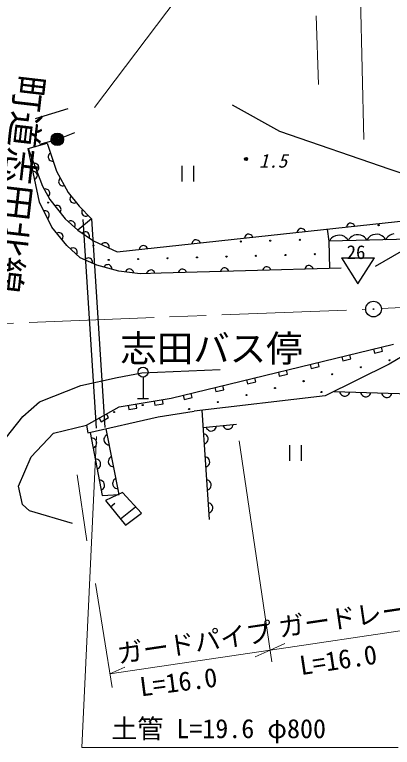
# Model space of a CAD drawing. Units: millimetres, scale not verified. Extents: x 40000 to 680000, y 20000 to 380000.
# Drawn here: x 134990 to 171251, y 249085 to 319322 of the extents above; entities that cross this region are included whole.
import ezdxf
from ezdxf.enums import TextEntityAlignment as Align

# ---------------------------------------------------------------- set-up
doc = ezdxf.new("R2010")
doc.units = ezdxf.units.MM
doc.header["$LTSCALE"] = 1000
doc.linetypes.add('CHAIN', pattern=[18.5, 12, -1.5, 3.5, -1.5])
for name, color, linetype, lineweight in [('M-BGD', 7, 'Continuous', 25), ('M-BMK', 2, 'CHAIN', 13), ('M-BMK-SRVR', 3, 'Continuous', 25), ('M-STR-HTXT', 7, 'Continuous', 13)]:
    doc.layers.add(name, color=color, linetype=linetype, lineweight=lineweight)
doc.styles.add('ＭＳ ゴシック', font='')
doc.styles.get('ＭＳ ゴシック').set_extended_font_data('MS Gothic')

msp = doc.modelspace()

# ---------------------------------------------------------------- linework, layer by layer
at = {"layer": 'M-BGD'}
for p, q in [((155861, 310666), (160409, 308151)), ((136985, 309383), (140145, 310337)), ((139656, 307582), (140776, 308010)), ((160409, 308151), (171004, 304513)), ((136294, 306489), (138111, 307003)), ((138519, 307200), (137367, 306865)), ((138111, 307003), (139002, 304312)), ((136294, 306489), (137670, 302878)), ((137374, 301335), (136294, 306489)), ((138238, 305805), (138218, 305714)), ((138218, 305714), (138218, 305613)), ((138218, 305613), (138258, 305492)), ((138289, 305906), (138238, 305805)), ((138350, 305977), (138289, 305906)), ((138431, 306038), (138350, 305977)), ((136941, 305062), (136840, 305058)), ((137033, 305046), (136941, 305062)), ((137136, 304999), (137033, 305046)), ((137209, 304942), (137136, 304999)), ((137273, 304863), (137209, 304942)), ((137319, 304744), (137273, 304863)), ((138258, 305492), (138319, 305410)), ((138319, 305410), (138389, 305350)), ((138389, 305350), (138490, 305299)), ((138490, 305299), (138581, 305278)), ((138581, 305278), (138683, 305278)), ((136853, 304292), (136752, 304304)), ((136941, 304262), (136853, 304292)), ((137036, 304200), (136941, 304262)), ((137099, 304131), (137036, 304200)), ((137150, 304044), (137099, 304131)), ((137125, 304310), (137203, 304374)), ((137203, 304374), (137261, 304447)), ((137261, 304447), (137307, 304551)), ((137307, 304551), (137323, 304643)), ((137323, 304643), (137319, 304744)), ((139002, 304312), (140117, 302273)), ((151043, 304818), (151043, 303318)), ((152183, 303318), (152183, 304818)), ((171004, 304513), (174856, 303228)), ((136916, 303521), (137004, 303572)), ((137004, 303572), (137072, 303635)), ((137072, 303635), (137134, 303730)), ((137134, 303730), (137165, 303818)), ((137176, 303919), (137150, 304044)), ((137165, 303818), (137176, 303919)), ((139252, 303489), (139220, 303380)), ((139299, 303569), (139252, 303489)), ((139368, 303644), (139299, 303569)), ((137670, 302878), (138371, 301601)), ((139220, 303380), (139216, 303287)), ((139216, 303287), (139234, 303188)), ((139234, 303188), (139295, 303075)), ((139295, 303075), (139369, 303006)), ((139369, 303006), (139450, 302959)), ((139450, 302959), (139558, 302927)), ((139558, 302927), (139652, 302924)), ((139652, 302924), (139751, 302941)), ((137928, 302609), (137828, 302591)), ((138021, 302605), (137928, 302609)), ((138129, 302573), (138021, 302605)), ((138210, 302526), (138129, 302573)), ((138284, 302458), (138210, 302526)), ((138281, 301963), (138329, 302044)), ((138346, 302345), (138284, 302458)), ((138329, 302044), (138360, 302153)), ((138364, 302246), (138346, 302345)), ((138360, 302153), (138364, 302246)), ((140117, 302273), (141179, 300970)), ((138577, 298955), (137374, 301335)), ((138213, 301889), (138281, 301963)), ((138371, 301601), (139833, 299748)), ((140309, 301758), (140298, 301645)), ((140298, 301645), (140311, 301553)), ((140341, 301846), (140309, 301758)), ((140311, 301553), (140347, 301458)), ((140395, 301931), (140341, 301846)), ((140347, 301458), (140428, 301359)), ((140428, 301359), (140514, 301305)), ((138949, 301023), (138854, 300989)), ((139042, 301035), (138949, 301023)), ((139154, 301021), (139042, 301035)), ((139241, 300988), (139154, 301021)), ((139326, 300933), (139241, 300988)), ((139405, 300832), (139326, 300933)), ((139439, 300737), (139405, 300832)), ((139438, 300532), (139451, 300645)), ((139451, 300645), (139439, 300737)), ((140514, 301305), (140601, 301273)), ((140601, 301273), (140714, 301262)), ((140714, 301262), (140806, 301275)), ((140806, 301275), (140901, 301311)), ((141179, 300970), (142379, 299736)), ((141500, 300640), (141454, 300550)), ((137895, 300517), (137795, 300502)), ((137988, 300510), (137895, 300517)), ((138096, 300475), (137988, 300510)), ((138175, 300425), (138096, 300475)), ((138246, 300354), (138175, 300425)), ((138227, 299860), (138277, 299939)), ((138304, 300239), (138246, 300354)), ((138277, 299939), (138312, 300046)), ((138319, 300139), (138304, 300239)), ((138312, 300046), (138319, 300139)), ((139349, 300360), (139405, 300445)), ((139405, 300445), (139438, 300532)), ((141430, 300460), (141428, 300346)), ((141428, 300346), (141450, 300256)), ((141454, 300550), (141430, 300460)), ((141450, 300256), (141494, 300165)), ((141494, 300165), (141583, 300073)), ((141583, 300073), (141673, 300026)), ((141673, 300026), (141763, 300002)), ((141763, 300002), (141876, 300001)), ((141876, 300001), (141967, 300022)), ((141967, 300022), (142058, 300066)), ((144818, 296576), (181379, 300522)), ((178307, 300190), (169587, 295177)), ((138156, 299788), (138227, 299860)), ((139833, 299748), (141059, 298656)), ((140235, 299518), (140147, 299468)), ((140324, 299546), (140235, 299518)), ((140437, 299552), (140324, 299546)), ((140529, 299535), (140437, 299552)), ((140622, 299495), (140529, 299535)), ((140717, 299410), (140622, 299495)), ((140768, 299322), (140717, 299410)), ((140796, 299233), (140768, 299322)), ((140802, 299120), (140796, 299233)), ((142379, 299736), (141059, 298656)), ((142842, 279684), (141581, 299685)), ((142379, 299736), (143640, 279735)), ((166976, 299225), (166905, 299137)), ((167051, 299281), (166976, 299225)), ((167143, 299323), (167051, 299281)), ((167270, 299337), (167143, 299323)), ((167369, 299315), (167270, 299337)), ((167454, 299276), (167369, 299315)), ((167542, 299205), (167454, 299276)), ((140000, 297188), (138577, 298955)), ((140745, 298936), (140785, 299029)), ((140785, 299029), (140802, 299120)), ((141059, 298656), (142572, 297647)), ((162127, 298540), (162105, 298441)), ((162166, 298625), (162127, 298540)), ((162237, 298713), (162166, 298625)), ((162311, 298769), (162237, 298713)), ((162403, 298812), (162311, 298769)), ((162531, 298825), (162403, 298812)), ((162630, 298804), (162531, 298825)), ((162714, 298765), (162630, 298804)), ((162802, 298694), (162714, 298765)), ((162859, 298619), (162802, 298694)), ((162901, 298527), (162859, 298619)), ((165189, 297607), (165030, 298757)), ((166866, 299052), (166845, 298953)), ((166905, 299137), (166866, 299052)), ((167598, 299131), (167542, 299205)), ((167640, 299039), (167598, 299131)), ((139132, 298418), (139037, 298383)), ((139225, 298431), (139132, 298418)), ((139337, 298419), (139225, 298431)), ((139425, 298387), (139337, 298419)), ((139510, 298332), (139425, 298387)), ((139590, 298232), (139510, 298332)), ((139539, 297760), (139594, 297845)), ((139625, 298138), (139590, 298232)), ((139594, 297845), (139626, 297933)), ((139638, 298045), (139625, 298138)), ((139626, 297933), (139638, 298045)), ((141563, 298435), (141483, 298373)), ((141647, 298475), (141563, 298435)), ((141758, 298497), (141647, 298475)), ((141851, 298493), (141758, 298497)), ((141949, 298466), (141851, 298493)), ((142056, 298395), (141949, 298466)), ((142118, 298315), (142056, 298395)), ((142158, 298231), (142118, 298315)), ((142149, 297929), (142175, 298027)), ((142180, 298120), (142158, 298231)), ((142175, 298027), (142180, 298120)), ((157074, 297995), (157052, 297896)), ((157113, 298080), (157074, 297995)), ((157184, 298168), (157113, 298080)), ((157258, 298224), (157184, 298168)), ((157350, 298266), (157258, 298224)), ((157478, 298280), (157350, 298266)), ((157577, 298258), (157478, 298280)), ((157661, 298219), (157577, 298258)), ((157749, 298148), (157661, 298219)), ((157806, 298074), (157749, 298148)), ((157848, 297982), (157806, 298074)), ((174212, 297836), (165189, 297607)), ((165423, 297901), (165318, 297790)), ((165564, 298012), (165423, 297901)), ((165778, 298126), (165564, 298012)), ((165993, 298167), (165778, 298126)), ((166209, 298173), (165993, 298167)), ((166425, 298142), (166209, 298173)), ((166644, 298040), (166425, 298142)), ((166791, 297936), (166644, 298040)), ((166902, 297830), (166791, 297936)), ((167014, 297653), (166902, 297830)), ((167117, 297836), (167014, 297653)), ((167223, 297947), (167117, 297836)), ((167364, 298058), (167223, 297947)), ((167577, 298172), (167364, 298058)), ((167792, 298213), (167577, 298172)), ((168008, 298219), (167792, 298213)), ((168225, 298188), (168008, 298219)), ((168444, 298086), (168225, 298188)), ((168590, 297981), (168444, 298086)), ((168701, 297876), (168590, 297981)), ((168813, 297699), (168701, 297876)), ((168917, 297881), (168813, 297699)), ((169022, 297992), (168917, 297881)), ((169163, 298104), (169022, 297992)), ((169376, 298217), (169163, 298104)), ((169592, 298259), (169376, 298217)), ((169807, 298264), (169592, 298259)), ((170024, 298234), (169807, 298264)), ((170243, 298131), (170024, 298234)), ((170390, 298027), (170243, 298131)), ((170500, 297922), (170390, 298027)), ((170613, 297744), (170500, 297922)), ((170716, 297927), (170613, 297744)), ((170822, 298038), (170716, 297927)), ((170963, 298149), (170822, 298038)), ((171176, 298263), (170963, 298149)), ((171391, 298304), (171176, 298263)), ((141288, 296022), (140000, 297188)), ((142572, 297647), (144818, 296576)), ((143404, 297356), (143334, 297283)), ((143482, 297408), (143404, 297356)), ((143589, 297446), (143482, 297408)), ((143681, 297454), (143589, 297446)), ((143782, 297442), (143681, 297454)), ((143897, 297387), (143782, 297442)), ((143970, 297317), (143897, 297387)), ((144022, 297239), (143970, 297317)), ((144060, 297132), (144022, 297239)), ((144068, 297039), (144060, 297132)), ((147152, 297133), (147078, 297077)), ((147244, 297175), (147152, 297133)), ((147372, 297189), (147244, 297175)), ((147470, 297168), (147372, 297189)), ((147555, 297129), (147470, 297168)), ((147643, 297058), (147555, 297129)), ((152021, 297450), (151999, 297351)), ((152060, 297534), (152021, 297450)), ((152131, 297622), (152060, 297534)), ((152205, 297679), (152131, 297622)), ((152297, 297721), (152205, 297679)), ((152425, 297735), (152297, 297721)), ((152524, 297713), (152425, 297735)), ((152608, 297674), (152524, 297713)), ((152696, 297603), (152608, 297674)), ((152753, 297529), (152696, 297603)), ((152795, 297437), (152753, 297529)), ((165262, 294986), (165189, 297607)), ((165318, 297790), (165215, 297607)), ((140436, 296923), (140347, 296874)), ((140525, 296950), (140436, 296923)), ((140638, 296956), (140525, 296950)), ((140729, 296938), (140638, 296956)), ((140822, 296897), (140729, 296938)), ((140917, 296811), (140822, 296897)), ((140967, 296723), (140917, 296811)), ((140941, 296337), (140981, 296429)), ((140994, 296634), (140967, 296723)), ((140981, 296429), (140999, 296521)), ((140999, 296521), (140994, 296634)), ((144056, 296939), (144068, 297039)), ((146968, 296904), (146946, 296805)), ((147007, 296989), (146968, 296904)), ((147078, 297077), (147007, 296989)), ((147700, 296983), (147643, 297058)), ((147742, 296891), (147700, 296983)), ((142890, 295298), (141288, 296022)), ((141793, 295899), (141724, 295825)), ((141870, 295953), (141793, 295899)), ((141976, 295993), (141870, 295953)), ((142068, 296003), (141976, 295993)), ((142169, 295993), (142068, 296003)), ((142286, 295940), (142169, 295993)), ((142360, 295871), (142286, 295940)), ((142413, 295795), (142360, 295871)), ((142453, 295689), (142413, 295795)), ((166381, 296010), (169528, 296010)), ((166381, 296010), (167943, 293525)), ((167943, 293525), (169528, 296010)), ((142464, 295596), (142453, 295689)), ((142453, 295496), (142464, 295596)), ((144988, 294734), (142890, 295298)), ((143608, 295205), (143552, 295120)), ((143675, 295269), (143608, 295205)), ((143773, 295326), (143675, 295269)), ((143863, 295351), (143773, 295326)), ((143964, 295357), (143863, 295351)), ((144088, 295324), (143964, 295357)), ((144172, 295268), (144088, 295324)), ((144237, 295201), (144172, 295268)), ((144293, 295103), (144237, 295201)), ((144319, 295013), (144293, 295103)), ((144325, 294912), (144319, 295013)), ((154975, 295004), (154897, 294954)), ((155070, 295039), (154975, 295004)), ((155198, 295043), (155070, 295039)), ((155295, 295013), (155198, 295043)), ((155376, 294968), (155295, 295013)), ((166332, 295016), (157167, 294761)), ((158944, 295067), (158866, 294985)), ((159023, 295117), (158944, 295067)), ((159118, 295152), (159023, 295117)), ((159246, 295155), (159118, 295152)), ((159342, 295126), (159246, 295155)), ((159424, 295080), (159342, 295126)), ((159506, 295002), (159424, 295080)), ((159556, 294924), (159506, 295002)), ((162868, 295016), (162839, 294919)), ((162914, 295097), (162868, 295016)), ((162991, 295179), (162914, 295097)), ((163070, 295230), (162991, 295179)), ((163165, 295264), (163070, 295230)), ((163293, 295268), (163165, 295264)), ((163390, 295238), (163293, 295268)), ((163471, 295193), (163390, 295238)), ((163553, 295115), (163471, 295193)), ((163604, 295036), (163553, 295115)), ((163638, 294941), (163604, 295036)), ((147049, 294480), (144988, 294734)), ((145665, 294747), (145621, 294656)), ((145722, 294821), (145665, 294747)), ((145811, 294890), (145722, 294821)), ((145897, 294928), (145811, 294890)), ((145996, 294948), (145897, 294928)), ((146123, 294933), (145996, 294948)), ((146214, 294889), (146123, 294933)), ((146288, 294832), (146214, 294889)), ((146357, 294743), (146288, 294832)), ((146395, 294657), (146357, 294743)), ((146415, 294558), (146395, 294657)), ((149072, 294536), (147049, 294480)), ((147690, 294594), (147661, 294497)), ((147736, 294675), (147690, 294594)), ((147813, 294757), (147736, 294675)), ((147892, 294808), (147813, 294757)), ((147987, 294842), (147892, 294808)), ((148115, 294846), (147987, 294842)), ((148212, 294816), (148115, 294846)), ((148293, 294771), (148212, 294816)), ((148375, 294693), (148293, 294771)), ((148426, 294614), (148375, 294693)), ((148460, 294519), (148426, 294614)), ((157167, 294761), (149072, 294536)), ((150726, 294678), (150696, 294581)), ((150771, 294760), (150726, 294678)), ((150849, 294842), (150771, 294760)), ((150928, 294892), (150849, 294842)), ((151023, 294927), (150928, 294892)), ((151151, 294930), (151023, 294927)), ((151248, 294901), (151151, 294930)), ((151329, 294855), (151248, 294901)), ((151411, 294777), (151329, 294855)), ((151461, 294699), (151411, 294777)), ((151496, 294604), (151461, 294699)), ((154773, 294791), (154744, 294694)), ((154819, 294872), (154773, 294791)), ((154897, 294954), (154819, 294872)), ((155459, 294890), (155376, 294968)), ((155509, 294811), (155459, 294890)), ((155543, 294716), (155509, 294811)), ((158820, 294903), (158791, 294806)), ((158866, 294985), (158820, 294903)), ((159591, 294829), (159556, 294924)), ((150031, 282557), (171356, 287737)), ((169444, 287272), (169539, 286884)), ((170316, 287072), (170222, 287461)), ((167269, 286332), (167175, 286721)), ((169539, 286884), (170316, 287072)), ((172904, 286953), (170938, 285803)), ((164223, 285592), (164129, 285981)), ((166398, 286532), (166492, 286144)), ((166492, 286144), (167269, 286332)), ((147205, 284979), (154725, 285300)), ((161176, 284852), (161082, 285241)), ((163351, 285792), (163446, 285404)), ((163446, 285404), (164223, 285592)), ((170938, 285803), (164794, 282779)), ((141356, 283758), (144827, 284529)), ((144827, 284529), (147205, 284979)), ((147314, 284581), (147314, 282541)), ((158130, 284112), (158036, 284501)), ((160305, 285052), (160399, 284664)), ((160399, 284664), (161176, 284852)), ((137371, 282215), (141356, 283758)), ((155084, 283372), (154989, 283761)), ((157258, 284312), (157353, 283924)), ((157353, 283924), (158130, 284112)), ((154212, 283572), (154306, 283184)), ((154306, 283184), (155084, 283372)), ((165666, 283209), (185843, 282565)), ((166175, 283192), (166211, 283071)), ((166211, 283071), (166268, 282969)), ((167130, 283042), (167174, 283160)), ((168192, 283128), (168229, 283007)), ((169148, 282977), (169192, 283096)), ((170210, 283064), (170246, 282942)), ((145016, 281730), (150031, 282557)), ((146774, 282541), (147854, 282541)), ((149237, 282021), (149172, 282415)), ((151165, 282832), (151260, 282444)), ((151260, 282444), (152037, 282632)), ((152037, 282632), (151943, 283021)), ((164794, 282779), (152238, 281310)), ((166268, 282969), (166364, 282866)), ((166364, 282866), (166462, 282803)), ((166462, 282803), (166581, 282759)), ((166581, 282759), (166741, 282754)), ((166741, 282754), (166862, 282790)), ((166862, 282790), (166964, 282847)), ((166964, 282847), (167067, 282944)), ((167067, 282944), (167130, 283042)), ((168229, 283007), (168285, 282905)), ((168285, 282905), (168382, 282802)), ((168382, 282802), (168480, 282739)), ((168480, 282739), (168599, 282695)), ((168599, 282695), (168759, 282690)), ((168759, 282690), (168880, 282726)), ((168880, 282726), (168982, 282783)), ((168982, 282783), (169085, 282879)), ((169085, 282879), (169148, 282977)), ((170246, 282942), (170303, 282840)), ((170303, 282840), (170400, 282737)), ((170400, 282737), (170498, 282674)), ((170498, 282674), (170617, 282630)), ((170617, 282630), (170777, 282625)), ((170777, 282625), (170898, 282661)), ((170898, 282661), (171000, 282718)), ((171000, 282718), (171103, 282815)), ((171103, 282815), (171166, 282913)), ((171166, 282913), (171210, 283032)), ((135765, 280801), (137371, 282215)), ((141875, 279967), (145016, 281730)), ((145875, 281872), (145940, 281477)), ((146730, 281607), (146664, 282002)), ((148382, 282285), (148447, 281890)), ((148447, 281890), (149237, 282021)), ((143990, 280696), (143794, 281044)), ((145940, 281477), (146730, 281607)), ((148769, 280784), (152238, 281310)), ((152952, 281393), (153668, 270932)), ((133579, 278037), (135765, 280801)), ((142031, 279219), (148769, 280784)), ((143097, 280653), (143293, 280304)), ((143293, 280304), (143990, 280696)), ((138734, 279195), (141875, 279967)), ((141875, 279967), (142031, 279219)), ((145035, 273316), (143766, 279622)), ((153065, 279750), (156277, 280080)), ((153370, 279781), (153422, 279666)), ((153422, 279666), (153492, 279573)), ((153492, 279573), (153602, 279484)), ((154106, 279475), (154199, 279545)), ((154199, 279545), (154288, 279655)), ((154288, 279655), (154338, 279760)), ((154338, 279760), (154365, 279884)), ((154976, 279947), (155028, 279831)), ((155028, 279831), (155098, 279738)), ((155098, 279738), (155208, 279649)), ((155208, 279649), (155314, 279599)), ((155314, 279599), (155437, 279572)), ((155437, 279572), (155596, 279588)), ((155596, 279588), (155712, 279640)), ((155712, 279640), (155805, 279710)), ((155805, 279710), (155894, 279820)), ((155894, 279820), (155944, 279925)), ((155944, 279925), (155971, 280049)), ((136585, 276936), (138734, 279195)), ((142251, 279271), (143392, 273219)), ((143683, 278920), (143604, 278802)), ((143769, 278998), (143683, 278920)), ((143878, 279061), (143769, 278998)), ((153228, 279115), (153106, 279147)), ((153332, 279062), (153228, 279115)), ((153439, 278969), (153332, 279062)), ((153506, 278873), (153439, 278969)), ((153554, 278756), (153506, 278873)), ((153602, 279484), (153708, 279434)), ((153708, 279434), (153831, 279407)), ((153831, 279407), (153990, 279423)), ((153990, 279423), (154106, 279475)), ((142474, 278736), (142349, 278753)), ((142583, 278696), (142474, 278736)), ((142700, 278616), (142583, 278696)), ((142778, 278529), (142700, 278616)), ((142839, 278418), (142778, 278529)), ((142869, 278261), (142839, 278418)), ((142852, 278136), (142869, 278261)), ((143565, 278692), (143550, 278567)), ((143550, 278567), (143581, 278410)), ((143604, 278802), (143565, 278692)), ((143581, 278410), (143644, 278300)), ((143644, 278300), (143723, 278214)), ((143723, 278214), (143840, 278136)), ((153174, 278149), (153291, 278197)), ((153291, 278197), (153387, 278264)), ((153387, 278264), (153480, 278370)), ((153480, 278370), (153533, 278474)), ((153533, 278474), (153565, 278597)), ((153565, 278597), (153554, 278756)), ((142534, 277771), (142644, 277832)), ((142644, 277832), (142732, 277910)), ((142732, 277910), (142811, 278027)), ((142811, 278027), (142852, 278136)), ((143840, 278136), (143950, 278096)), ((143950, 278096), (144076, 278081)), ((161388, 278051), (161388, 276551)), ((162528, 276551), (162528, 278051)), ((135373, 274126), (136585, 276936)), ((142854, 276719), (142729, 276736)), ((144106, 276818), (144027, 276700)), ((144192, 276896), (144106, 276818)), ((144302, 276959), (144192, 276896)), ((153379, 276911), (153257, 276942)), ((153483, 276857), (153379, 276911)), ((153590, 276765), (153483, 276857)), ((153656, 276669), (153590, 276765)), ((142964, 276679), (142854, 276719)), ((143081, 276599), (142964, 276679)), ((143158, 276512), (143081, 276599)), ((143220, 276401), (143158, 276512)), ((143192, 276009), (143232, 276119)), ((143249, 276244), (143220, 276401)), ((143232, 276119), (143249, 276244)), ((143988, 276590), (143973, 276465)), ((143973, 276465), (144004, 276308)), ((144027, 276700), (143988, 276590)), ((144004, 276308), (144067, 276198)), ((144067, 276198), (144146, 276112)), ((144146, 276112), (144264, 276034)), ((144264, 276034), (144373, 275994)), ((153442, 275993), (153538, 276059)), ((153538, 276059), (153631, 276166)), ((153631, 276166), (153684, 276270)), ((153704, 276552), (153656, 276669)), ((153684, 276270), (153715, 276392)), ((153715, 276392), (153704, 276552)), ((142914, 275754), (143025, 275815)), ((143025, 275815), (143112, 275893)), ((143112, 275893), (143192, 276009)), ((144373, 275994), (144499, 275979)), ((153325, 275945), (153442, 275993)), ((143235, 274702), (143109, 274719)), ((143344, 274662), (143235, 274702)), ((143461, 274582), (143344, 274662)), ((144529, 274716), (144451, 274598)), ((144615, 274794), (144529, 274716)), ((144725, 274857), (144615, 274794)), ((153530, 274706), (153407, 274738)), ((153634, 274653), (153530, 274706)), ((153740, 274560), (153634, 274653)), ((135759, 272362), (135373, 274126)), ((143538, 274495), (143461, 274582)), ((143492, 273876), (143572, 273992)), ((143600, 274384), (143538, 274495)), ((143572, 273992), (143613, 274102)), ((143630, 274227), (143600, 274384)), ((143613, 274102), (143630, 274227)), ((144412, 274488), (144396, 274363)), ((144396, 274363), (144428, 274206)), ((144451, 274598), (144412, 274488)), ((144428, 274206), (144490, 274096)), ((144490, 274096), (144569, 274010)), ((144569, 274010), (144687, 273931)), ((144687, 273931), (144797, 273892)), ((153688, 273855), (153781, 273962)), ((153807, 274464), (153740, 274560)), ((153781, 273962), (153834, 274065)), ((153855, 274347), (153807, 274464)), ((153834, 274065), (153866, 274188)), ((153866, 274188), (153855, 274347)), ((143295, 273737), (143405, 273798)), ((143392, 273219), (145035, 273316)), ((143405, 273798), (143492, 273876)), ((145356, 273524), (143711, 272741)), ((144797, 273892), (144922, 273877)), ((147156, 271527), (145356, 273524)), ((153476, 273740), (153593, 273788)), ((153593, 273788), (153688, 273855)), ((143711, 272741), (145630, 270392)), ((153681, 272502), (153558, 272533)), ((136420, 271756), (135759, 272362)), ((144191, 272154), (144606, 272493)), ((145150, 270979), (146590, 272155)), ((153784, 272449), (153681, 272502)), ((153891, 272356), (153784, 272449)), ((153958, 272260), (153891, 272356)), ((153932, 271757), (153985, 271861)), ((154006, 272143), (153958, 272260)), ((153985, 271861), (154017, 271983)), ((154017, 271983), (154006, 272143)), ((140553, 270544), (136420, 271756)), ((145630, 270392), (147156, 271527)), ((153626, 271536), (153743, 271584)), ((153743, 271584), (153839, 271651)), ((153839, 271651), (153932, 271757))]:
    msp.add_line(p, q, dxfattribs=at)
for centre, radius in [((139095, 307367), 600), ((139095, 307367), 528), ((139095, 307367), 456), ((139095, 307367), 384), ((139095, 307367), 312), ((139095, 307367), 240), ((139095, 307367), 168), ((139095, 307367), 96), ((139095, 307367), 24), ((157205, 305491), 150), ((157205, 305491), 90), ((157205, 305491), 30), ((138206, 301308), 50), ((169935, 299142), 50), ((142565, 297185), 50), ((156702, 297578), 50), ((159529, 297656), 50), ((162356, 297735), 50), ((163809, 296361), 50), ((144018, 295810), 50), ((146845, 295889), 50), ((149673, 295968), 50), ((152500, 296046), 50), ((155327, 296125), 50), ((158155, 296204), 50), ((160982, 296282), 50), ((170978, 286190), 50), ((147314, 285061), 480), ((168230, 285522), 50), ((165481, 284854), 50), ((162733, 284187), 50), ((159984, 283519), 50), ((164441, 283146), 50), ((157236, 282852), 50), ((147282, 281889), 50), ((154487, 282184), 50), ((144534, 281222), 50), ((151739, 281516), 50)]:
    msp.add_circle(centre, radius, dxfattribs=at)
at = {"layer": 'M-BMK'}
for p, q in [((170188, 291145), (269260, 295874)), ((117896, 289091), (168689, 291080))]:
    msp.add_line(p, q, dxfattribs=at)
at = {"layer": 'M-BMK-SRVR'}
for radius in [750, 30]:
    msp.add_circle((169442, 291097), radius, dxfattribs=at)
at = {"layer": 'M-STR-HTXT'}
for p, q in [((142666, 310415), (153906, 325292)), ((168125, 323744), (168498, 307361)), ((164169, 312639), (163936, 319202)), ((142837, 278884), (141443, 249085)), ((156530, 278464), (159671, 257284)), ((140992, 275204), (141930, 268891)), ((142748, 264784), (144341, 254829)), ((159505, 258403), (174171, 260570)), ((159505, 258403), (160934, 259024)), ((144132, 256132), (159505, 258403)), ((159505, 258403), (158083, 257769)), ((144132, 256132), (145555, 256767)), ((141443, 249085), (171818, 249085))]:
    msp.add_line(p, q, dxfattribs=at)

# ---------------------------------------------------------------- texts
at = {"layer": 'M-BGD', "style": 'ＭＳ ゴシック'}
msp.add_text('町道志田北線', height=2566, rotation=263.4, dxfattribs=at).set_placement((134535, 313743), align=Align.BOTTOM_LEFT)
at = {"layer": 'M-BGD', "style": 'ＭＳ ゴシック', "oblique": 15}
msp.add_text('1.5', height=1320, dxfattribs=at).set_placement((158452, 304255), align=Align.BOTTOM_LEFT)
at = {"layer": 'M-BGD', "style": 'ＭＳ ゴシック'}
for s, height, p in [('26', 1320, (166867, 295499)), ('志田バス停', 2566, (145136, 285275))]:
    msp.add_text(s, height=height, dxfattribs=at).set_placement(p, align=Align.BOTTOM_LEFT)
at = {"layer": 'M-STR-HTXT', "style": 'ＭＳ ゴシック'}
for s, rotation, p in [('ガードレール', 8.4, (160527, 259116)), ('ガードパイプ', 8.4, (145047, 256590)), ('L=16.0', 8.6, (162571, 255461)), ('L=16.0', 7.4, (147191, 253418))]:
    msp.add_text(s, height=1833, rotation=rotation, dxfattribs=at).set_placement(p, align=Align.BOTTOM_LEFT)
msp.add_text('土管 L=19.6 φ800', height=1833, dxfattribs=at).set_placement((144267, 249415), align=Align.BOTTOM_LEFT)

doc.saveas('drawing.dxf')
